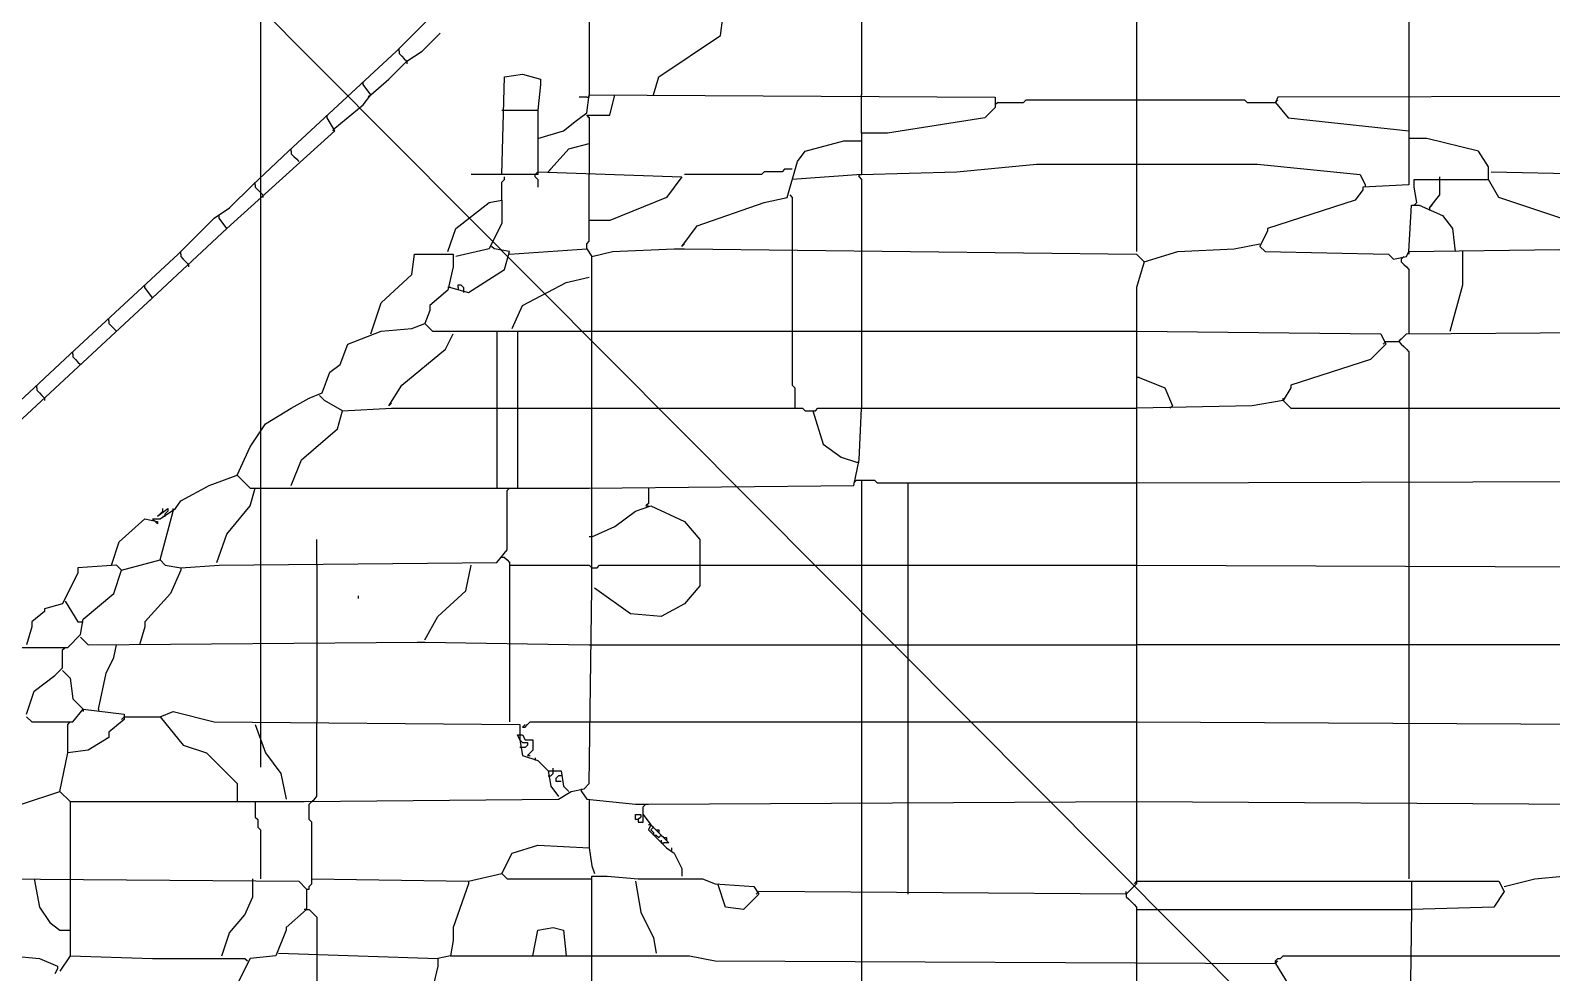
# Model space of a CAD drawing. Extents: x 4511820 to 5180432, y -1526536 to -944957.
# Drawn here: x 5147404.2 to 5147822.5, y -1028316.8 to -1028057.8 of the extents above; entities that cross this region are included whole.
import ezdxf

# ---------------------------------------------------------------- set-up
doc = ezdxf.new("R2010")
doc.units = 0
doc.header["$MEASUREMENT"] = 0
doc.linetypes.add('BODKOCIARKOVANA_3', pattern=[5.6, 3, -1.3, 0, -1.3])
for name, color, linetype in [('osi', 253, 'CONTINUOUS'), ('POZEMOK', 7, 'CONTINUOUS'), ('ZZ-chladenie', 133, 'CONTINUOUS')]:
    doc.layers.add(name, color=color, linetype=linetype)

msp = doc.modelspace()

# ---------------------------------------------------------------- linework, layer by layer
at = {"layer": 'osi', "linetype": 'BODKOCIARKOVANA_3', "ltscale": 80}
msp.add_line((5147467.5, -1022195.078), (5147467.5, -1054122.98), dxfattribs=at)
at = {"layer": 'POZEMOK'}
msp.add_line((5149565.898, -1030158.886), (5143002.5, -1023568.172), dxfattribs=at)
at = {"layer": 'ZZ-chladenie'}
for p, q in [((5147557.893, -1028043.716), (5147557.893, -1028075.513)), ((5147504.897, -1028063.501), (5147513.376, -1028055.022)), ((5147593.931, -1028059.261), (5147594.637, -1028054.315)), ((5147632.794, -1028054.315), (5147632.794, -1028075.513)), ((5147708.401, -1028054.315), (5147708.401, -1028076.926)), ((5147783.302, -1028054.315), (5147783.302, -1028075.513)), ((5147511.963, -1028063.501), (5147516.91, -1028058.555)), ((5147576.972, -1028070.567), (5147593.931, -1028059.261)), ((5147495.005, -1028072.687), (5147504.897, -1028063.501)), ((5147502.778, -1028071.274), (5147507.724, -1028066.327)), ((5147505.604, -1028063.501), (5147505.604, -1028062.794)), ((5147505.604, -1028063.501), (5147505.604, -1028064.208)), ((5147505.604, -1028064.208), (5147506.311, -1028064.914)), ((5147506.311, -1028064.914), (5147507.017, -1028065.621)), ((5147507.017, -1028065.621), (5147507.724, -1028066.327)), ((5147507.724, -1028066.327), (5147511.963, -1028063.501)), ((5147507.724, -1028066.327), (5147507.724, -1028067.034)), ((5147533.868, -1028097.418), (5147534.575, -1028070.567)), ((5147534.575, -1028070.567), (5147539.522, -1028069.86)), ((5147539.522, -1028069.86), (5147544.467, -1028071.274)), ((5147575.558, -1028075.513), (5147576.972, -1028070.567)), ((5147485.113, -1028081.873), (5147495.005, -1028072.687)), ((5147495.711, -1028072.687), (5147495.711, -1028071.981)), ((5147497.831, -1028075.513), (5147495.711, -1028072.687)), ((5147497.831, -1028075.513), (5147502.778, -1028071.274)), ((5147544.467, -1028072.687), (5147543.761, -1028079.753)), ((5147544.467, -1028071.274), (5147544.467, -1028072.687)), ((5147487.939, -1028084.699), (5147495.711, -1028078.34)), ((5147495.711, -1028078.34), (5147497.831, -1028075.513)), ((5147497.831, -1028075.513), (5147497.125, -1028076.22)), ((5147557.187, -1028076.22), (5147555.067, -1028076.22)), ((5147557.187, -1028080.46), (5147557.893, -1028075.513)), ((5147557.187, -1028076.22), (5147557.893, -1028076.22)), ((5147557.893, -1028076.22), (5147557.893, -1028075.513)), ((5147557.893, -1028075.513), (5147669.537, -1028076.22)), ((5147563.546, -1028081.166), (5147564.959, -1028075.513)), ((5147632.794, -1028086.113), (5147632.794, -1028075.513)), ((5147669.537, -1028079.047), (5147666.711, -1028081.873)), ((5147669.537, -1028076.22), (5147669.537, -1028079.047)), ((5147670.244, -1028077.633), (5147669.537, -1028078.34)), ((5147670.244, -1028077.633), (5147677.31, -1028077.633)), ((5147677.31, -1028077.633), (5147678.017, -1028076.926)), ((5147678.017, -1028076.926), (5147738.078, -1028076.926)), ((5147708.401, -1028076.926), (5147708.401, -1028093.885)), ((5147738.078, -1028076.926), (5147738.785, -1028077.633)), ((5147738.785, -1028077.633), (5147746.558, -1028077.633)), ((5147747.264, -1028076.22), (5147746.558, -1028077.633)), ((5147746.558, -1028077.633), (5147747.264, -1028076.926)), ((5147746.558, -1028077.633), (5147750.091, -1028081.873)), ((5148022.136, -1028075.513), (5147747.264, -1028076.22)), ((5147783.302, -1028075.513), (5147783.302, -1028085.406)), ((5147475.22, -1028091.059), (5147485.113, -1028081.873)), ((5147485.819, -1028081.873), (5147485.819, -1028081.166)), ((5147487.939, -1028085.406), (5147485.819, -1028081.873)), ((5147533.868, -1028079.753), (5147543.761, -1028079.753)), ((5147543.761, -1028079.753), (5147543.761, -1028097.418)), ((5147550.827, -1028085.406), (5147554.36, -1028082.579)), ((5147554.36, -1028082.579), (5147557.187, -1028080.46)), ((5147557.893, -1028081.873), (5147557.187, -1028081.166)), ((5147557.187, -1028081.166), (5147557.893, -1028081.873)), ((5147557.187, -1028081.166), (5147563.546, -1028081.166)), ((5147557.893, -1028081.873), (5147557.893, -1028088.939)), ((5147666.711, -1028081.873), (5147639.86, -1028086.113)), ((5147750.091, -1028081.873), (5147783.302, -1028085.406)), ((5147458.261, -1028112.257), (5147487.939, -1028085.406)), ((5147487.939, -1028084.699), (5147487.232, -1028085.406)), ((5147543.761, -1028087.526), (5147550.827, -1028085.406)), ((5147632.794, -1028086.113), (5147632.794, -1028088.233)), ((5147639.86, -1028086.113), (5147632.794, -1028086.113)), ((5147783.302, -1028085.406), (5147783.302, -1028100.244)), ((5147465.327, -1028100.244), (5147475.22, -1028091.059)), ((5147475.926, -1028091.059), (5147475.926, -1028090.352)), ((5147475.926, -1028091.059), (5147475.926, -1028091.765)), ((5147546.588, -1028096.712), (5147552.24, -1028090.352)), ((5147552.24, -1028090.352), (5147557.893, -1028088.939)), ((5147557.893, -1028088.939), (5147557.893, -1028097.418)), ((5147615.128, -1028093.885), (5147617.249, -1028091.059)), ((5147617.249, -1028091.059), (5147627.847, -1028088.233)), ((5147627.847, -1028088.233), (5147632.794, -1028088.233)), ((5147632.794, -1028088.233), (5147632.794, -1028097.418)), ((5147788.248, -1028087.526), (5147783.302, -1028087.526)), ((5147802.38, -1028091.059), (5147788.248, -1028087.526)), ((5147805.207, -1028095.299), (5147802.38, -1028091.059)), ((5147475.926, -1028091.765), (5147476.633, -1028092.472)), ((5147476.633, -1028092.472), (5147477.34, -1028093.178)), ((5147477.34, -1028093.178), (5147478.047, -1028093.885)), ((5147612.302, -1028103.778), (5147615.128, -1028093.885)), ((5147658.938, -1028096.712), (5147680.843, -1028094.592)), ((5147680.843, -1028094.592), (5147741.612, -1028094.592)), ((5147708.401, -1028093.885), (5147708.401, -1028118.617)), ((5147741.612, -1028094.592), (5147769.876, -1028097.418)), ((5147805.207, -1028098.831), (5147805.207, -1028095.299)), ((5147466.034, -1028100.244), (5147466.034, -1028099.538)), ((5147533.868, -1028097.418), (5147525.389, -1028097.418)), ((5147543.761, -1028097.418), (5147533.868, -1028097.418)), ((5147533.868, -1028099.538), (5147534.575, -1028098.831)), ((5147533.868, -1028104.484), (5147533.868, -1028099.538)), ((5147534.575, -1028098.831), (5147534.575, -1028098.125)), ((5147543.054, -1028097.418), (5147543.761, -1028096.712)), ((5147543.054, -1028098.125), (5147543.054, -1028097.418)), ((5147543.054, -1028098.125), (5147543.761, -1028098.831)), ((5147543.761, -1028096.712), (5147583.331, -1028098.125)), ((5147543.761, -1028098.831), (5147543.761, -1028100.951)), ((5147546.588, -1028096.712), (5147547.294, -1028096.005)), ((5147557.893, -1028110.137), (5147557.893, -1028097.418)), ((5147583.331, -1028098.125), (5147579.092, -1028103.778)), ((5147605.236, -1028097.418), (5147584.038, -1028097.418)), ((5147605.942, -1028096.712), (5147605.236, -1028097.418)), ((5147610.889, -1028096.712), (5147605.942, -1028096.712)), ((5147611.596, -1028096.005), (5147610.889, -1028096.712)), ((5147613.715, -1028096.005), (5147611.596, -1028096.005)), ((5147632.794, -1028097.418), (5147613.715, -1028098.831)), ((5147632.087, -1028098.125), (5147632.087, -1028097.418)), ((5147632.087, -1028097.418), (5147632.794, -1028097.418)), ((5147632.087, -1028098.125), (5147632.794, -1028098.831)), ((5147632.794, -1028097.418), (5147658.938, -1028096.712)), ((5147632.794, -1028098.831), (5147632.794, -1028118.617)), ((5147769.876, -1028097.418), (5147771.289, -1028100.244)), ((5147784.715, -1028100.951), (5147784.715, -1028098.831)), ((5147784.715, -1028098.831), (5147805.207, -1028098.831)), ((5147791.781, -1028103.071), (5147791.781, -1028098.125)), ((5147808.033, -1028103.778), (5147805.207, -1028098.831)), ((5147805.913, -1028096.712), (5147837.711, -1028097.418)), ((5147458.968, -1028106.604), (5147465.327, -1028100.244)), ((5147466.034, -1028100.244), (5147466.034, -1028100.951)), ((5147466.034, -1028100.951), (5147466.74, -1028101.658)), ((5147466.74, -1028101.658), (5147467.447, -1028102.365)), ((5147467.447, -1028102.365), (5147468.154, -1028103.071)), ((5147468.154, -1028103.071), (5147468.154, -1028103.778)), ((5147579.092, -1028103.778), (5147563.546, -1028110.137)), ((5147605.942, -1028105.191), (5147612.302, -1028103.778)), ((5147613.009, -1028103.071), (5147613.715, -1028103.778)), ((5147613.715, -1028103.778), (5147613.715, -1028118.617)), ((5147770.583, -1028101.658), (5147768.463, -1028104.484)), ((5147783.302, -1028100.244), (5147770.583, -1028100.951)), ((5147770.583, -1028100.951), (5147770.583, -1028101.658)), ((5147771.289, -1028100.244), (5147771.289, -1028100.951)), ((5147785.421, -1028105.191), (5147784.715, -1028100.951)), ((5147788.955, -1028106.604), (5147791.781, -1028103.071)), ((5147833.471, -1028112.257), (5147808.033, -1028103.778)), ((5147454.728, -1028109.431), (5147458.968, -1028106.604)), ((5147521.149, -1028112.257), (5147530.335, -1028105.191)), ((5147530.335, -1028105.191), (5147533.868, -1028104.484)), ((5147533.868, -1028104.484), (5147533.868, -1028110.844)), ((5147587.571, -1028111.551), (5147605.942, -1028105.191)), ((5147768.463, -1028104.484), (5147744.438, -1028112.257)), ((5147783.302, -1028118.617), (5147784.008, -1028105.898)), ((5147784.008, -1028105.898), (5147786.128, -1028105.898)), ((5147785.421, -1028105.191), (5147784.715, -1028105.898)), ((5147786.128, -1028105.898), (5147792.487, -1028108.724)), ((5147788.955, -1028106.604), (5147789.661, -1028105.898)), ((5147788.955, -1028106.604), (5147788.955, -1028107.311)), ((5147437.77, -1028131.335), (5147458.261, -1028112.257)), ((5147444.836, -1028119.323), (5147454.728, -1028109.431)), ((5147456.141, -1028109.431), (5147456.141, -1028108.724)), ((5147458.261, -1028112.257), (5147456.141, -1028109.431)), ((5147458.261, -1028112.257), (5147457.554, -1028112.964)), ((5147519.03, -1028118.617), (5147521.149, -1028112.257)), ((5147533.868, -1028110.844), (5147530.335, -1028117.91)), ((5147557.893, -1028115.79), (5147557.893, -1028110.137)), ((5147563.546, -1028110.137), (5147557.893, -1028110.137)), ((5147583.331, -1028117.203), (5147587.571, -1028111.551)), ((5147744.438, -1028112.257), (5147744.438, -1028112.964)), ((5147792.487, -1028108.724), (5147795.314, -1028112.257)), ((5147795.314, -1028112.257), (5147796.021, -1028118.617)), ((5147557.187, -1028116.497), (5147557.893, -1028115.79)), ((5147557.187, -1028117.91), (5147557.187, -1028116.497)), ((5147583.331, -1028117.203), (5147584.038, -1028116.497)), ((5147735.252, -1028117.91), (5147742.319, -1028116.497)), ((5147744.438, -1028112.964), (5147742.319, -1028117.203)), ((5147434.943, -1028128.509), (5147444.836, -1028119.323)), ((5147445.542, -1028119.323), (5147445.542, -1028118.617)), ((5147445.542, -1028119.323), (5147445.542, -1028120.03)), ((5147445.542, -1028120.03), (5147446.249, -1028120.736)), ((5147446.249, -1028120.736), (5147446.956, -1028121.443)), ((5147509.137, -1028124.976), (5147509.844, -1028119.323)), ((5147509.844, -1028119.323), (5147520.443, -1028119.323)), ((5147520.443, -1028119.323), (5147520.443, -1028122.856)), ((5147530.335, -1028117.91), (5147521.149, -1028120.03)), ((5147531.749, -1028117.91), (5147531.042, -1028117.203)), ((5147535.988, -1028118.617), (5147531.749, -1028117.91)), ((5147534.575, -1028123.562), (5147535.988, -1028118.617)), ((5147535.988, -1028119.323), (5147557.187, -1028117.91)), ((5147557.187, -1028117.91), (5147558.6, -1028120.03)), ((5147558.6, -1028120.03), (5147564.253, -1028118.617)), ((5147558.6, -1028197.05), (5147558.6, -1028120.03)), ((5147564.253, -1028118.617), (5147581.211, -1028117.91)), ((5147581.211, -1028117.91), (5147584.038, -1028117.91)), ((5147584.038, -1028117.91), (5147708.401, -1028119.323)), ((5147613.715, -1028118.617), (5147613.715, -1028140.521)), ((5147632.794, -1028118.617), (5147632.794, -1028140.521)), ((5147708.401, -1028119.323), (5147710.521, -1028121.443)), ((5147710.521, -1028121.443), (5147719.707, -1028118.617)), ((5147719.707, -1028118.617), (5147735.252, -1028117.91)), ((5147742.319, -1028117.203), (5147743.732, -1028118.617)), ((5147743.732, -1028118.617), (5147777.648, -1028119.323)), ((5147777.648, -1028119.323), (5147779.062, -1028120.736)), ((5147779.062, -1028120.736), (5147782.595, -1028120.03)), ((5147781.182, -1028120.736), (5147781.889, -1028120.03)), ((5147781.182, -1028120.736), (5147781.182, -1028121.443)), ((5147782.595, -1028120.03), (5147783.302, -1028118.617)), ((5147783.302, -1028118.617), (5147835.591, -1028117.91)), ((5147783.302, -1028118.617), (5147783.302, -1028119.323)), ((5147798.14, -1028127.803), (5147798.14, -1028118.617)), ((5147446.956, -1028121.443), (5147447.662, -1028122.149)), ((5147447.662, -1028122.149), (5147447.662, -1028122.856)), ((5147500.658, -1028132.749), (5147509.137, -1028124.976)), ((5147520.443, -1028122.856), (5147519.03, -1028129.216)), ((5147524.683, -1028129.922), (5147534.575, -1028123.562)), ((5147710.521, -1028121.443), (5147708.401, -1028128.509)), ((5147781.182, -1028121.443), (5147781.889, -1028122.149)), ((5147781.889, -1028122.149), (5147782.595, -1028122.856)), ((5147782.595, -1028122.856), (5147783.302, -1028123.562)), ((5147783.302, -1028123.562), (5147783.302, -1028141.228)), ((5147425.051, -1028137.695), (5147434.943, -1028128.509)), ((5147435.649, -1028128.509), (5147435.649, -1028127.803)), ((5147437.77, -1028131.335), (5147435.649, -1028128.509)), ((5147519.03, -1028129.216), (5147514.083, -1028133.456)), ((5147519.736, -1028128.509), (5147519.03, -1028128.509)), ((5147519.736, -1028128.509), (5147524.683, -1028129.922)), ((5147521.856, -1028128.509), (5147521.856, -1028127.803)), ((5147521.856, -1028127.803), (5147522.563, -1028127.803)), ((5147521.856, -1028128.509), (5147521.856, -1028129.216)), ((5147522.563, -1028127.803), (5147523.27, -1028128.509)), ((5147523.27, -1028128.509), (5147523.27, -1028129.216)), ((5147523.27, -1028129.216), (5147523.27, -1028129.922)), ((5147539.522, -1028133.456), (5147551.533, -1028127.096)), ((5147551.533, -1028127.096), (5147557.893, -1028125.683)), ((5147708.401, -1028128.509), (5147708.401, -1028292.442)), ((5147794.607, -1028140.521), (5147798.14, -1028127.803)), ((5147398.199, -1028168.079), (5147437.77, -1028131.335)), ((5147437.77, -1028131.335), (5147437.063, -1028132.042)), ((5147497.831, -1028141.228), (5147500.658, -1028132.749)), ((5147514.083, -1028133.456), (5147514.083, -1028134.869)), ((5147536.695, -1028139.815), (5147539.522, -1028133.456)), ((5147425.757, -1028137.695), (5147425.757, -1028136.988)), ((5147514.083, -1028134.869), (5147512.67, -1028138.401)), ((5147415.158, -1028146.881), (5147425.051, -1028137.695)), ((5147425.757, -1028137.695), (5147425.757, -1028138.401)), ((5147425.757, -1028138.401), (5147426.464, -1028139.108)), ((5147426.464, -1028139.108), (5147427.17, -1028139.815)), ((5147427.17, -1028139.815), (5147427.877, -1028140.521)), ((5147491.472, -1028144.055), (5147500.658, -1028140.521)), ((5147500.658, -1028140.521), (5147509.137, -1028139.815)), ((5147509.137, -1028139.815), (5147512.67, -1028138.401)), ((5147512.67, -1028138.401), (5147514.79, -1028140.521)), ((5147514.79, -1028140.521), (5147532.455, -1028140.521)), ((5147518.323, -1028145.468), (5147520.443, -1028141.228)), ((5147532.455, -1028140.521), (5147532.455, -1028161.719)), ((5147532.455, -1028140.521), (5147557.893, -1028140.521)), ((5147538.108, -1028140.521), (5147538.108, -1028161.719)), ((5147557.893, -1028140.521), (5147708.401, -1028140.521)), ((5147613.715, -1028140.521), (5147613.715, -1028155.36)), ((5147632.794, -1028140.521), (5147632.794, -1028161.719)), ((5147708.401, -1028140.521), (5147775.529, -1028141.228)), ((5147775.529, -1028141.228), (5147776.942, -1028144.055)), ((5147780.476, -1028143.348), (5147782.595, -1028141.228)), ((5147782.595, -1028141.228), (5147897.066, -1028140.521)), ((5147489.352, -1028149.708), (5147491.472, -1028144.055)), ((5147506.311, -1028155.36), (5147518.323, -1028145.468)), ((5147776.942, -1028144.055), (5147772.703, -1028148.294)), ((5147776.942, -1028143.348), (5147776.235, -1028144.055)), ((5147776.942, -1028143.348), (5147780.476, -1028143.348)), ((5147780.476, -1028143.348), (5147781.182, -1028142.641)), ((5147780.476, -1028143.348), (5147781.182, -1028144.055)), ((5147781.182, -1028144.055), (5147781.889, -1028144.761)), ((5147781.889, -1028144.761), (5147782.595, -1028145.468)), ((5147782.595, -1028145.468), (5147783.302, -1028146.174)), ((5147405.265, -1028156.067), (5147415.158, -1028146.881)), ((5147415.865, -1028146.881), (5147415.865, -1028146.174)), ((5147415.865, -1028146.881), (5147415.865, -1028147.587)), ((5147415.865, -1028147.587), (5147416.571, -1028148.294)), ((5147416.571, -1028148.294), (5147417.278, -1028149.001)), ((5147417.278, -1028149.001), (5147417.984, -1028149.708)), ((5147486.526, -1028151.827), (5147489.352, -1028149.708)), ((5147772.703, -1028148.294), (5147750.798, -1028155.36)), ((5147783.302, -1028146.174), (5147783.302, -1028161.719)), ((5147484.406, -1028157.48), (5147486.526, -1028151.827)), ((5147709.108, -1028153.24), (5147708.401, -1028153.24)), ((5147709.108, -1028153.24), (5147716.174, -1028156.067)), ((5147387.6, -1028172.319), (5147405.265, -1028156.067)), ((5147405.972, -1028156.067), (5147405.972, -1028155.36)), ((5147405.972, -1028156.067), (5147405.972, -1028156.774)), ((5147405.972, -1028156.774), (5147406.679, -1028157.48)), ((5147406.679, -1028157.48), (5147407.386, -1028158.187)), ((5147407.386, -1028158.187), (5147408.092, -1028158.893)), ((5147480.873, -1028158.893), (5147484.406, -1028157.48)), ((5147485.113, -1028159.6), (5147483.699, -1028158.187)), ((5147502.778, -1028161.013), (5147506.311, -1028155.36)), ((5147613.715, -1028155.36), (5147614.422, -1028156.067)), ((5147614.422, -1028156.067), (5147614.422, -1028161.719)), ((5147716.174, -1028156.067), (5147718.294, -1028161.013)), ((5147750.798, -1028156.067), (5147748.678, -1028159.6)), ((5147750.798, -1028155.36), (5147750.798, -1028156.067)), ((5147408.092, -1028158.893), (5147408.092, -1028159.6)), ((5147468.861, -1028165.96), (5147475.926, -1028161.719)), ((5147475.926, -1028161.719), (5147480.873, -1028158.893)), ((5147490.058, -1028162.426), (5147485.113, -1028159.6)), ((5147488.645, -1028167.373), (5147490.058, -1028162.426)), ((5147490.058, -1028162.426), (5147503.484, -1028161.719)), ((5147502.778, -1028161.013), (5147503.484, -1028160.306)), ((5147503.484, -1028161.719), (5147557.893, -1028161.719)), ((5147532.455, -1028161.719), (5147532.455, -1028183.625)), ((5147538.108, -1028161.719), (5147538.108, -1028183.625)), ((5147557.893, -1028161.719), (5147616.542, -1028161.719)), ((5147616.542, -1028161.719), (5147617.249, -1028162.426)), ((5147617.249, -1028162.426), (5147620.075, -1028162.426)), ((5147619.368, -1028162.426), (5147622.194, -1028171.612)), ((5147620.075, -1028162.426), (5147620.781, -1028161.719)), ((5147620.781, -1028161.719), (5147708.401, -1028161.719)), ((5147632.087, -1028175.852), (5147632.794, -1028161.719)), ((5147740.198, -1028161.013), (5147708.401, -1028161.719)), ((5147718.294, -1028161.013), (5147717.587, -1028161.719)), ((5147748.678, -1028159.6), (5147740.198, -1028161.013)), ((5147748.678, -1028159.6), (5147748.678, -1028158.893)), ((5147748.678, -1028159.6), (5147750.798, -1028161.719)), ((5147750.798, -1028161.719), (5147926.743, -1028161.719)), ((5147783.302, -1028161.719), (5147783.302, -1028182.212)), ((5147464.621, -1028172.319), (5147468.861, -1028165.96)), ((5147478.753, -1028175.852), (5147488.645, -1028167.373)), ((5147461.088, -1028180.092), (5147464.621, -1028172.319)), ((5147622.194, -1028171.612), (5147627.141, -1028175.145)), ((5147627.141, -1028175.145), (5147631.381, -1028176.558)), ((5147475.926, -1028182.918), (5147478.753, -1028175.852)), ((5147630.674, -1028182.918), (5147632.087, -1028175.852)), ((5147631.381, -1028176.558), (5147632.087, -1028176.558)), ((5147445.542, -1028187.158), (5147453.315, -1028182.918)), ((5147453.315, -1028182.918), (5147461.088, -1028180.092)), ((5147461.088, -1028180.092), (5147464.621, -1028183.625)), ((5147464.621, -1028188.571), (5147466.034, -1028183.625)), ((5147464.621, -1028183.625), (5147557.893, -1028183.625)), ((5147535.282, -1028184.331), (5147535.988, -1028183.625)), ((5147557.893, -1028183.625), (5147630.674, -1028182.918)), ((5147574.145, -1028183.625), (5147574.145, -1028187.864)), ((5147631.381, -1028181.505), (5147630.674, -1028182.212)), ((5147631.381, -1028181.505), (5147636.327, -1028181.505)), ((5147632.794, -1028181.505), (5147632.794, -1028204.823)), ((5147636.327, -1028181.505), (5147637.033, -1028182.212)), ((5147637.033, -1028182.212), (5147708.401, -1028182.212)), ((5147645.512, -1028182.212), (5147645.512, -1028204.823)), ((5147708.401, -1028182.212), (5147935.93, -1028181.505)), ((5147783.302, -1028182.212), (5147783.302, -1028204.823)), ((5147444.129, -1028189.278), (5147445.542, -1028187.158)), ((5147535.282, -1028200.583), (5147535.282, -1028184.331)), ((5147574.145, -1028187.864), (5147573.439, -1028188.571)), ((5147439.183, -1028191.397), (5147442.009, -1028189.278)), ((5147439.183, -1028191.397), (5147439.89, -1028190.691)), ((5147439.89, -1028192.104), (5147444.129, -1028189.278)), ((5147439.89, -1028203.41), (5147443.422, -1028189.984)), ((5147439.89, -1028190.691), (5147440.596, -1028189.984)), ((5147440.596, -1028189.984), (5147440.596, -1028189.278)), ((5147440.596, -1028191.397), (5147441.303, -1028191.397)), ((5147442.009, -1028189.984), (5147441.303, -1028190.691)), ((5147441.303, -1028191.397), (5147441.303, -1028190.691)), ((5147442.009, -1028189.278), (5147442.009, -1028189.984)), ((5147443.422, -1028189.984), (5147443.422, -1028189.278)), ((5147458.261, -1028196.344), (5147464.621, -1028188.571)), ((5147564.959, -1028194.224), (5147570.612, -1028189.984)), ((5147570.612, -1028189.984), (5147574.852, -1028188.571)), ((5147573.439, -1028188.571), (5147574.145, -1028188.571)), ((5147574.852, -1028188.571), (5147584.038, -1028192.81)), ((5147428.583, -1028198.463), (5147435.649, -1028192.104)), ((5147435.649, -1028192.104), (5147439.183, -1028192.81)), ((5147437.77, -1028192.104), (5147439.89, -1028192.104)), ((5147439.183, -1028193.517), (5147437.77, -1028192.104)), ((5147439.183, -1028192.81), (5147439.183, -1028193.517)), ((5147558.6, -1028197.05), (5147564.959, -1028194.224)), ((5147584.038, -1028192.81), (5147588.277, -1028197.757)), ((5147426.464, -1028204.823), (5147428.583, -1028198.463)), ((5147455.435, -1028204.117), (5147458.261, -1028196.344)), ((5147482.992, -1028204.823), (5147482.992, -1028197.757)), ((5147558.6, -1028197.05), (5147557.893, -1028197.05)), ((5147558.6, -1028211.183), (5147558.6, -1028197.05)), ((5147588.277, -1028197.757), (5147588.277, -1028210.476)), ((5147429.29, -1028206.236), (5147439.89, -1028203.41)), ((5147439.89, -1028203.41), (5147441.303, -1028204.823)), ((5147456.141, -1028204.823), (5147532.455, -1028204.117)), ((5147532.455, -1028204.117), (5147535.282, -1028200.583)), ((5147534.575, -1028202.703), (5147533.868, -1028202.703)), ((5147534.575, -1028202.703), (5147535.282, -1028203.41)), ((5147535.282, -1028203.41), (5147535.988, -1028204.117)), ((5147535.988, -1028204.117), (5147535.988, -1028226.728)), ((5147417.278, -1028206.943), (5147413.038, -1028215.422)), ((5147427.877, -1028204.823), (5147417.278, -1028205.53)), ((5147417.278, -1028205.53), (5147417.278, -1028206.943)), ((5147427.17, -1028212.596), (5147429.29, -1028206.236)), ((5147429.29, -1028206.236), (5147427.877, -1028204.823)), ((5147441.303, -1028204.823), (5147445.542, -1028205.53)), ((5147445.542, -1028206.236), (5147442.716, -1028212.596)), ((5147445.542, -1028205.53), (5147456.141, -1028204.823)), ((5147445.542, -1028205.53), (5147445.542, -1028206.236)), ((5147482.992, -1028204.823), (5147482.992, -1028226.728)), ((5147523.976, -1028211.889), (5147525.389, -1028204.823)), ((5147535.988, -1028204.823), (5147557.893, -1028204.823)), ((5147557.893, -1028204.823), (5147558.6, -1028205.53)), ((5147558.6, -1028205.53), (5147559.306, -1028205.53)), ((5147559.306, -1028205.53), (5147560.013, -1028205.53)), ((5147560.013, -1028205.53), (5147560.719, -1028204.823)), ((5147560.719, -1028204.823), (5147588.984, -1028204.823)), ((5147588.984, -1028204.823), (5147708.401, -1028204.823)), ((5147632.794, -1028204.823), (5147632.794, -1028226.728)), ((5147645.512, -1028204.823), (5147645.512, -1028226.728)), ((5147708.401, -1028204.823), (5147908.371, -1028205.53)), ((5147783.302, -1028204.823), (5147783.302, -1028226.728)), ((5147418.691, -1028219.662), (5147427.17, -1028212.596)), ((5147442.716, -1028212.596), (5147435.649, -1028220.369)), ((5147516.204, -1028218.955), (5147523.976, -1028211.889)), ((5147557.893, -1028264.885), (5147558.6, -1028211.183)), ((5147569.199, -1028218.249), (5147559.306, -1028211.183)), ((5147588.277, -1028210.476), (5147584.038, -1028215.422)), ((5147413.038, -1028215.422), (5147408.092, -1028216.835)), ((5147408.092, -1028216.835), (5147408.092, -1028217.542)), ((5147413.745, -1028214.715), (5147417.278, -1028220.369)), ((5147494.298, -1028213.302), (5147494.298, -1028214.009)), ((5147584.038, -1028215.422), (5147577.678, -1028218.955)), ((5147408.092, -1028217.542), (5147404.559, -1028220.369)), ((5147404.559, -1028220.369), (5147404.559, -1028221.782)), ((5147417.278, -1028220.369), (5147417.984, -1028220.369)), ((5147417.984, -1028223.901), (5147418.691, -1028219.662)), ((5147417.984, -1028220.369), (5147418.691, -1028220.369)), ((5147435.649, -1028220.369), (5147435.649, -1028221.782)), ((5147512.67, -1028225.314), (5147516.204, -1028218.955)), ((5147577.678, -1028218.955), (5147569.199, -1028218.249)), ((5147404.559, -1028221.782), (5147403.146, -1028226.728)), ((5147414.452, -1028227.435), (5147417.984, -1028223.901)), ((5147417.984, -1028224.608), (5147420.104, -1028226.728)), ((5147435.649, -1028221.782), (5147434.236, -1028226.728)), ((5147391.134, -1028227.435), (5147411.625, -1028227.435)), ((5147411.625, -1028227.435), (5147414.452, -1028227.435)), ((5147413.038, -1028228.141), (5147413.745, -1028227.435)), ((5147413.038, -1028233.087), (5147413.038, -1028228.141)), ((5147420.104, -1028226.728), (5147510.55, -1028226.021)), ((5147427.17, -1028230.261), (5147427.877, -1028226.728)), ((5147482.992, -1028226.728), (5147482.992, -1028247.926)), ((5147510.55, -1028226.021), (5147512.67, -1028226.021)), ((5147512.67, -1028226.021), (5147557.893, -1028226.728)), ((5147535.988, -1028226.728), (5147535.988, -1028247.926)), ((5147557.893, -1028226.728), (5147708.401, -1028226.728)), ((5147632.794, -1028226.728), (5147632.794, -1028247.926)), ((5147645.512, -1028226.728), (5147645.512, -1028247.926)), ((5147889.293, -1028226.728), (5147708.401, -1028226.728)), ((5147783.302, -1028226.728), (5147783.302, -1028247.926)), ((5147410.918, -1028235.207), (5147413.038, -1028233.087)), ((5147413.038, -1028233.794), (5147415.158, -1028235.914)), ((5147425.051, -1028234.501), (5147427.17, -1028230.261)), ((5147405.265, -1028239.447), (5147410.918, -1028235.207)), ((5147415.158, -1028235.914), (5147415.865, -1028241.567)), ((5147422.931, -1028244.393), (5147425.051, -1028234.501)), ((5147403.146, -1028245.806), (5147405.265, -1028239.447)), ((5147415.865, -1028241.567), (5147418.691, -1028244.393)), ((5147415.865, -1028247.926), (5147418.691, -1028244.393)), ((5147418.691, -1028244.393), (5147418.691, -1028245.1)), ((5147418.691, -1028244.393), (5147429.997, -1028245.806)), ((5147422.931, -1028244.393), (5147422.931, -1028245.1)), ((5147429.997, -1028245.806), (5147429.997, -1028247.219)), ((5147439.89, -1028246.513), (5147443.422, -1028245.1)), ((5147443.422, -1028245.1), (5147454.728, -1028247.926)), ((5147403.146, -1028246.513), (5147404.559, -1028247.926)), ((5147404.559, -1028247.926), (5147415.865, -1028247.926)), ((5147414.452, -1028248.633), (5147415.158, -1028247.926)), ((5147414.452, -1028256.405), (5147414.452, -1028248.633)), ((5147429.997, -1028247.219), (5147425.757, -1028250.753)), ((5147429.997, -1028246.513), (5147429.29, -1028247.219)), ((5147429.997, -1028246.513), (5147439.89, -1028246.513)), ((5147439.89, -1028246.513), (5147446.249, -1028254.285)), ((5147454.728, -1028247.926), (5147538.815, -1028248.633)), ((5147466.034, -1028248.633), (5147468.861, -1028256.405)), ((5147482.992, -1028268.418), (5147482.992, -1028247.926)), ((5147538.815, -1028248.633), (5147538.815, -1028252.872)), ((5147539.522, -1028249.339), (5147540.228, -1028248.633)), ((5147539.522, -1028249.339), (5147540.228, -1028249.339)), ((5147540.228, -1028249.339), (5147540.935, -1028248.633)), ((5147540.935, -1028248.633), (5147541.641, -1028247.926)), ((5147541.641, -1028247.926), (5147557.893, -1028247.926)), ((5147557.893, -1028247.926), (5147708.401, -1028247.926)), ((5147632.794, -1028247.926), (5147632.794, -1028269.831)), ((5147645.512, -1028247.926), (5147645.512, -1028269.831)), ((5147708.401, -1028247.926), (5147858.909, -1028248.633)), ((5147783.302, -1028247.926), (5147783.302, -1028269.831)), ((5147425.757, -1028252.166), (5147420.104, -1028255.698)), ((5147425.757, -1028250.753), (5147425.757, -1028252.166)), ((5147446.249, -1028254.285), (5147452.608, -1028256.405)), ((5147538.815, -1028252.872), (5147538.108, -1028251.459)), ((5147538.108, -1028251.459), (5147539.522, -1028251.459)), ((5147538.815, -1028252.872), (5147539.522, -1028253.579)), ((5147538.815, -1028252.872), (5147539.522, -1028257.112)), ((5147539.522, -1028251.459), (5147540.228, -1028252.872)), ((5147539.522, -1028253.579), (5147540.935, -1028253.579)), ((5147540.228, -1028252.872), (5147542.348, -1028252.872)), ((5147540.935, -1028254.285), (5147540.228, -1028254.992)), ((5147540.935, -1028253.579), (5147540.935, -1028254.285)), ((5147542.348, -1028252.872), (5147542.348, -1028255.698)), ((5147412.331, -1028267.005), (5147414.452, -1028256.405)), ((5147420.104, -1028255.698), (5147414.452, -1028256.405)), ((5147452.608, -1028256.405), (5147461.088, -1028264.885)), ((5147468.861, -1028256.405), (5147473.1, -1028262.058)), ((5147539.522, -1028254.992), (5147538.815, -1028254.992)), ((5147540.228, -1028254.992), (5147539.522, -1028254.992)), ((5147539.522, -1028257.112), (5147543.761, -1028258.526)), ((5147542.348, -1028255.698), (5147540.935, -1028257.112)), ((5147540.935, -1028257.112), (5147541.641, -1028257.112)), ((5147543.054, -1028257.819), (5147543.054, -1028258.526)), ((5147543.761, -1028258.526), (5147546.588, -1028261.352)), ((5147473.1, -1028262.058), (5147474.513, -1028269.124)), ((5147546.588, -1028261.352), (5147550.12, -1028261.352)), ((5147546.588, -1028261.352), (5147547.294, -1028265.592)), ((5147546.588, -1028262.765), (5147547.294, -1028262.765)), ((5147547.294, -1028262.765), (5147548.001, -1028262.058)), ((5147548.001, -1028261.352), (5147548.001, -1028260.645)), ((5147548.001, -1028262.058), (5147548.001, -1028261.352)), ((5147549.414, -1028262.765), (5147548.707, -1028263.471)), ((5147550.12, -1028262.765), (5147549.414, -1028262.765)), ((5147550.12, -1028261.352), (5147550.827, -1028265.592)), ((5147401.732, -1028270.537), (5147412.331, -1028267.005)), ((5147412.331, -1028267.005), (5147415.158, -1028269.831)), ((5147461.088, -1028264.885), (5147461.088, -1028269.831)), ((5147547.294, -1028265.592), (5147549.414, -1028268.418)), ((5147548.707, -1028263.471), (5147548.707, -1028264.178)), ((5147548.707, -1028264.178), (5147550.12, -1028264.178)), ((5147549.414, -1028269.124), (5147552.947, -1028267.005)), ((5147550.827, -1028265.592), (5147552.24, -1028267.005)), ((5147552.947, -1028267.005), (5147556.48, -1028266.298)), ((5147555.774, -1028267.005), (5147555.774, -1028266.298)), ((5147555.774, -1028267.005), (5147557.187, -1028269.124)), ((5147556.48, -1028266.298), (5147557.893, -1028264.885)), ((5147415.158, -1028269.831), (5147479.46, -1028269.831)), ((5147415.158, -1028269.831), (5147415.158, -1028291.029)), ((5147466.034, -1028269.831), (5147466.034, -1028274.071)), ((5147479.46, -1028269.831), (5147549.414, -1028269.124)), ((5147480.873, -1028270.537), (5147481.579, -1028269.831)), ((5147480.873, -1028274.777), (5147480.873, -1028270.537)), ((5147481.579, -1028269.831), (5147482.286, -1028269.124)), ((5147482.286, -1028269.124), (5147482.992, -1028268.418)), ((5147557.187, -1028269.124), (5147570.612, -1028270.537)), ((5147557.893, -1028269.124), (5147557.893, -1028282.55)), ((5147570.612, -1028270.537), (5147574.145, -1028270.537)), ((5147572.732, -1028271.244), (5147573.439, -1028270.537)), ((5147572.732, -1028275.484), (5147572.732, -1028271.244)), ((5147574.145, -1028270.537), (5147708.401, -1028269.831)), ((5147632.794, -1028269.831), (5147632.794, -1028295.269)), ((5147645.512, -1028269.831), (5147645.512, -1028295.269)), ((5147708.401, -1028269.831), (5147837.711, -1028270.537)), ((5147783.302, -1028269.831), (5147783.302, -1028291.029)), ((5147466.034, -1028274.071), (5147466.74, -1028274.777)), ((5147466.74, -1028274.777), (5147466.74, -1028276.897)), ((5147481.579, -1028275.484), (5147480.873, -1028274.777)), ((5147481.579, -1028292.442), (5147481.579, -1028275.484)), ((5147570.612, -1028274.777), (5147570.612, -1028273.364)), ((5147570.612, -1028273.364), (5147572.026, -1028273.364)), ((5147571.319, -1028274.777), (5147570.612, -1028274.777)), ((5147572.026, -1028274.071), (5147571.319, -1028274.777)), ((5147571.319, -1028274.777), (5147571.319, -1028275.484)), ((5147571.319, -1028275.484), (5147572.732, -1028275.484)), ((5147572.026, -1028273.364), (5147572.026, -1028274.071)), ((5147572.732, -1028273.364), (5147574.852, -1028276.191)), ((5147466.74, -1028276.897), (5147467.447, -1028277.604)), ((5147467.447, -1028277.604), (5147467.447, -1028291.029)), ((5147574.852, -1028276.191), (5147574.145, -1028276.191)), ((5147574.852, -1028276.191), (5147574.145, -1028277.604)), ((5147574.145, -1028277.604), (5147579.092, -1028282.55)), ((5147574.852, -1028276.191), (5147575.558, -1028276.897)), ((5147574.852, -1028276.191), (5147579.798, -1028281.137)), ((5147575.558, -1028276.897), (5147574.852, -1028277.604)), ((5147574.852, -1028277.604), (5147575.558, -1028278.31)), ((5147575.558, -1028278.31), (5147575.558, -1028279.017)), ((5147575.558, -1028279.017), (5147576.265, -1028279.017)), ((5147576.265, -1028277.604), (5147576.972, -1028277.604)), ((5147576.265, -1028279.017), (5147576.972, -1028279.723)), ((5147576.972, -1028277.604), (5147576.972, -1028278.31)), ((5147576.972, -1028279.723), (5147577.678, -1028279.017)), ((5147577.678, -1028279.017), (5147578.385, -1028279.723)), ((5147578.385, -1028279.723), (5147579.092, -1028279.723)), ((5147579.092, -1028279.723), (5147579.092, -1028280.43)), ((5147533.868, -1028289.616), (5147536.695, -1028283.963)), ((5147536.695, -1028283.963), (5147543.761, -1028281.844)), ((5147543.761, -1028281.844), (5147557.893, -1028282.55)), ((5147557.893, -1028282.55), (5147558.6, -1028287.496)), ((5147577.678, -1028280.43), (5147577.678, -1028281.137)), ((5147577.678, -1028281.137), (5147578.385, -1028281.137)), ((5147579.798, -1028281.137), (5147578.385, -1028281.137)), ((5147579.092, -1028282.55), (5147581.211, -1028283.963)), ((5147580.505, -1028282.55), (5147580.505, -1028283.257)), ((5147581.211, -1028283.963), (5147583.331, -1028288.203)), ((5147558.6, -1028287.496), (5147559.306, -1028289.616)), ((5147583.331, -1028288.203), (5147583.331, -1028290.323)), ((5147393.253, -1028291.029), (5147478.047, -1028291.736)), ((5147405.265, -1028291.029), (5147406.679, -1028298.802)), ((5147415.158, -1028291.029), (5147415.158, -1028305.162)), ((5147465.327, -1028295.976), (5147465.327, -1028291.029)), ((5147478.047, -1028291.736), (5147480.166, -1028293.855)), ((5147480.873, -1028293.149), (5147481.579, -1028292.442)), ((5147481.579, -1028291.029), (5147524.683, -1028291.736)), ((5147524.683, -1028292.442), (5147520.443, -1028304.455)), ((5147524.683, -1028291.736), (5147533.868, -1028289.616)), ((5147524.683, -1028291.736), (5147524.683, -1028292.442)), ((5147533.868, -1028289.616), (5147534.575, -1028290.323)), ((5147534.575, -1028290.323), (5147535.282, -1028291.029)), ((5147535.282, -1028291.029), (5147557.893, -1028291.029)), ((5147557.893, -1028291.029), (5147558.6, -1028291.029)), ((5147558.6, -1028334.132), (5147558.6, -1028290.323)), ((5147558.6, -1028290.323), (5147562.84, -1028290.323)), ((5147562.84, -1028290.323), (5147571.319, -1028291.029)), ((5147570.612, -1028291.736), (5147572.026, -1028300.215)), ((5147571.319, -1028291.029), (5147588.984, -1028291.029)), ((5147588.984, -1028291.029), (5147592.517, -1028292.442)), ((5147592.517, -1028292.442), (5147603.116, -1028293.149)), ((5147595.344, -1028298.802), (5147593.224, -1028292.442)), ((5147708.401, -1028292.442), (5147705.575, -1028295.269)), ((5147708.401, -1028291.736), (5147707.694, -1028292.442)), ((5147708.401, -1028291.736), (5147784.008, -1028291.736)), ((5147784.008, -1028291.736), (5147808.033, -1028291.736)), ((5147784.008, -1028291.736), (5147784.008, -1028299.509)), ((5147808.033, -1028291.736), (5147809.446, -1028294.562)), ((5147809.446, -1028293.149), (5147817.926, -1028291.029)), ((5147817.926, -1028291.029), (5147825.698, -1028290.323)), ((5147463.208, -1028300.922), (5147465.327, -1028295.976)), ((5147480.166, -1028293.855), (5147480.873, -1028293.855)), ((5147480.166, -1028293.855), (5147480.166, -1028299.509)), ((5147480.873, -1028293.855), (5147480.873, -1028293.149)), ((5147604.529, -1028295.269), (5147600.29, -1028299.509)), ((5147603.116, -1028293.149), (5147604.529, -1028295.269)), ((5147604.529, -1028294.562), (5147603.823, -1028295.269)), ((5147705.575, -1028295.269), (5147604.529, -1028294.562)), ((5147632.794, -1028295.269), (5147632.794, -1028313.641)), ((5147705.575, -1028295.269), (5147705.575, -1028294.562)), ((5147705.575, -1028295.269), (5147705.575, -1028295.976)), ((5147705.575, -1028295.976), (5147706.281, -1028296.682)), ((5147809.446, -1028294.562), (5147806.62, -1028298.802)), ((5147406.679, -1028298.802), (5147409.505, -1028303.042)), ((5147480.166, -1028299.509), (5147474.513, -1028304.455)), ((5147480.166, -1028299.509), (5147479.46, -1028299.509)), ((5147480.166, -1028299.509), (5147480.873, -1028299.509)), ((5147480.873, -1028299.509), (5147481.579, -1028300.215)), ((5147481.579, -1028300.215), (5147482.286, -1028300.922)), ((5147572.026, -1028300.215), (5147575.558, -1028307.281)), ((5147600.29, -1028299.509), (5147595.344, -1028298.802)), ((5147706.281, -1028296.682), (5147706.988, -1028297.389)), ((5147706.988, -1028297.389), (5147707.694, -1028298.096)), ((5147707.694, -1028298.096), (5147708.401, -1028298.802)), ((5147708.401, -1028298.802), (5147708.401, -1028313.641)), ((5147708.401, -1028299.509), (5147784.008, -1028299.509)), ((5147784.008, -1028299.509), (5147783.302, -1028355.331)), ((5147806.62, -1028298.802), (5147784.008, -1028299.509)), ((5147409.505, -1028303.042), (5147412.331, -1028305.162)), ((5147458.968, -1028305.868), (5147463.208, -1028300.922)), ((5147474.513, -1028304.455), (5147474.513, -1028305.162)), ((5147482.286, -1028300.922), (5147482.992, -1028301.628)), ((5147482.992, -1028301.628), (5147482.992, -1028312.228)), ((5147520.443, -1028304.455), (5147520.443, -1028307.988)), ((5147543.761, -1028305.162), (5147548.001, -1028304.455)), ((5147548.001, -1028304.455), (5147550.827, -1028305.162)), ((5147412.331, -1028305.162), (5147415.158, -1028305.162)), ((5147415.158, -1028305.162), (5147415.158, -1028312.228)), ((5147456.848, -1028312.228), (5147458.968, -1028305.868)), ((5147474.513, -1028305.162), (5147471.687, -1028312.228)), ((5147520.443, -1028307.988), (5147519.736, -1028312.228)), ((5147542.348, -1028312.228), (5147543.761, -1028305.162)), ((5147550.827, -1028305.162), (5147551.533, -1028312.228)), ((5147575.558, -1028307.281), (5147576.265, -1028311.521)), ((5147398.906, -1028312.228), (5147406.679, -1028312.934)), ((5147406.679, -1028312.934), (5147411.625, -1028315.054)), ((5147415.158, -1028312.228), (5147412.331, -1028316.467)), ((5147415.158, -1028312.228), (5147437.77, -1028312.934)), ((5147437.77, -1028312.934), (5147463.208, -1028312.934)), ((5147464.621, -1028312.934), (5147461.088, -1028320)), ((5147463.208, -1028312.934), (5147463.914, -1028313.641)), ((5147471.687, -1028312.228), (5147464.621, -1028312.934)), ((5147472.393, -1028311.521), (5147516.204, -1028312.934)), ((5147482.992, -1028312.228), (5147482.992, -1028332.719)), ((5147519.736, -1028312.228), (5147516.204, -1028312.934)), ((5147516.204, -1028312.934), (5147516.204, -1028315.054)), ((5147519.736, -1028312.228), (5147557.893, -1028312.228)), ((5147557.893, -1028312.228), (5147585.451, -1028312.228)), ((5147585.451, -1028312.228), (5147592.517, -1028313.641)), ((5147746.558, -1028313.641), (5147747.264, -1028312.934)), ((5147747.264, -1028312.934), (5147747.971, -1028312.934)), ((5147747.971, -1028312.934), (5147748.678, -1028312.228)), ((5147748.678, -1028312.228), (5147783.302, -1028312.228)), ((5147783.302, -1028312.228), (5147893.533, -1028312.228)), ((5147411.625, -1028315.761), (5147410.918, -1028317.174)), ((5147411.625, -1028315.054), (5147411.625, -1028315.761)), ((5147516.204, -1028315.054), (5147513.376, -1028327.066)), ((5147592.517, -1028313.641), (5147746.558, -1028314.348)), ((5147632.794, -1028313.641), (5147632.794, -1028332.012)), ((5147708.401, -1028313.641), (5147708.401, -1028332.719)), ((5147746.558, -1028314.348), (5147747.264, -1028313.641)), ((5147746.558, -1028314.348), (5147746.558, -1028313.641)), ((5147746.558, -1028314.348), (5147750.091, -1028320))]:
    msp.add_line(p, q, dxfattribs=at)

doc.saveas('drawing.dxf')
